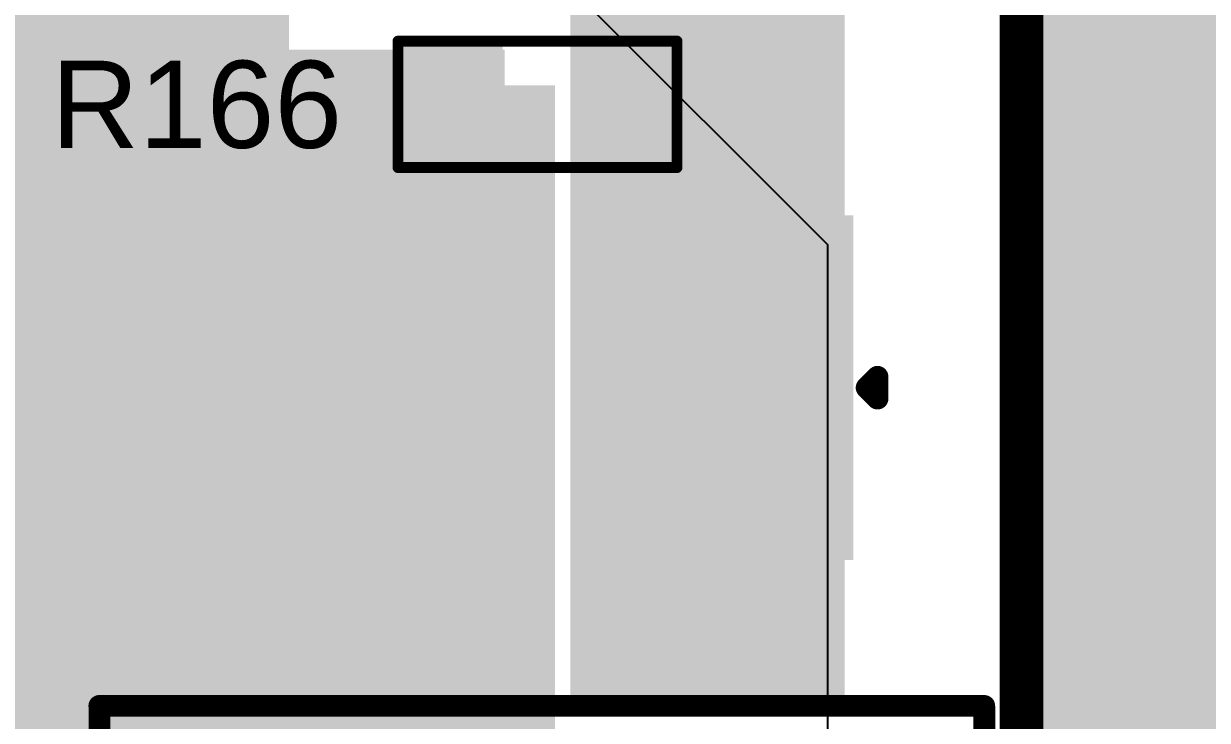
# Model space of a CAD drawing. Header units: inches. Extents: x 68 to 568, y 3 to 460.
# Drawn here: x 171.74 to 185.53, y 152.29 to 160.41 of the extents above; entities that cross this region are included whole.
import ezdxf

# ---------------------------------------------------------------- set-up
doc = ezdxf.new("R2010")
doc.units = ezdxf.units.IN
for name, color, linetype in [('Bottom Layer', 5, 'Continuous'), ('Top Layer', 1, 'Continuous'), ('Top Overlay', 2, 'Continuous'), ('Top Paste', 8, 'Continuous'), ('Top Solder', 216, 'Continuous')]:
    doc.layers.add(name, color=color, linetype=linetype)
doc.styles.add('Arial', font='', dxfattribs={"height": 0.2})
doc.styles.get('Arial').set_extended_font_data('Arial')

# ---------------------------------------------------------------- blocks, each defined once
blk = doc.blocks.new('TO_263_181')
at = {"layer": 'Top Layer'}
for points in [[(-3.58, -3.43), (-1.5, -3.43), (-1.5, -7.24), (-3.58, -7.24)], [(1.5, -3.43), (3.58, -3.43), (3.58, -7.24), (1.5, -7.24)]]:
    blk.add_hatch(color=1, dxfattribs=at).paths.add_polyline_path(points)
at = {"layer": 'Top Paste'}
for points in [[(-3.58, -3.43), (-1.5, -3.43), (-1.5, -7.24), (-3.58, -7.24)], [(1.5, -3.43), (3.58, -3.43), (3.58, -7.24), (1.5, -7.24)]]:
    blk.add_hatch(color=8, dxfattribs=at).paths.add_polyline_path(points)
at = {"layer": 'Top Solder'}
for points in [[(-3.682, -3.328), (-1.398, -3.328), (-1.398, -7.342), (-3.682, -7.342)], [(1.398, -3.328), (3.682, -3.328), (3.682, -7.342), (1.398, -7.342)]]:
    blk.add_hatch(color=216, dxfattribs=at).paths.add_polyline_path(points)
at = {"layer": 'Top Overlay'}
for points in [[(-5.207, 0.508, 0.254, 0.254, 0), (-5.207, -1.626, 0.254, 0.254, 0)], [(5.105, 0.508, 0.254, 0.254, 0), (5.105, -1.626, 0.254, 0.254, 0)], [(5.105, -1.626, 0.254, 0.254, 0), (-5.207, -1.626, 0.254, 0.254, 0)], [(-3.835, -5.334, 0.254, 0.254, 0), (-3.962, -5.207, 0.254, 0.254, 0)], [(-3.962, -5.207, 0.254, 0.254, 0), (-3.962, -5.461, 0.254, 0.254, 0)], [(-3.835, -5.334, 0.254, 0.254, 0), (-3.962, -5.461, 0.254, 0.254, 0)]]:
    blk.add_lwpolyline(points, format="xyseb", dxfattribs=at)
for points in [[(-5.27, -1.626, 0.127, 0.127, 1), (-5.144, -1.626, 0.127, 0.127, 1)], [(-5.27, -1.626, 0.127, 0.127, 1), (-5.144, -1.626, 0.127, 0.127, 1)], [(5.042, -1.626, 0.127, 0.127, 1), (5.169, -1.626, 0.127, 0.127, 1)], [(5.042, -1.626, 0.127, 0.127, 1), (5.169, -1.626, 0.127, 0.127, 1)], [(-4.026, -5.207, 0.127, 0.127, 1), (-3.899, -5.207, 0.127, 0.127, 1)], [(-4.026, -5.207, 0.127, 0.127, 1), (-3.899, -5.207, 0.127, 0.127, 1)], [(-3.899, -5.334, 0.127, 0.127, 1), (-3.772, -5.334, 0.127, 0.127, 1)], [(-3.899, -5.334, 0.127, 0.127, 1), (-3.772, -5.334, 0.127, 0.127, 1)], [(-4.026, -5.461, 0.127, 0.127, 1), (-3.899, -5.461, 0.127, 0.127, 1)], [(-4.026, -5.461, 0.127, 0.127, 1), (-3.899, -5.461, 0.127, 0.127, 1)]]:
    blk.add_lwpolyline(points, format="xyseb", close=True, dxfattribs=at)
blk = doc.blocks.new('RES_0805_208')
at = {"layer": 'Top Layer'}
for points in [[(-1.524, 0.635), (-0.508, 0.635), (-0.508, -0.635), (-1.524, -0.635)], [(0.508, 0.635), (1.524, 0.635), (1.524, -0.635), (0.508, -0.635)]]:
    blk.add_hatch(color=1, dxfattribs=at).paths.add_polyline_path(points)
at = {"layer": 'Top Paste'}
for points in [[(-1.524, 0.635), (-0.508, 0.635), (-0.508, -0.635), (-1.524, -0.635)], [(0.508, 0.635), (1.524, 0.635), (1.524, -0.635), (0.508, -0.635)]]:
    blk.add_hatch(color=8, dxfattribs=at).paths.add_polyline_path(points)
at = {"layer": 'Top Solder'}
for points in [[(-1.6256, 0.7366), (-0.4064, 0.7366), (-0.4064, -0.7366), (-1.6256, -0.7366)], [(0.4064, 0.7366), (1.6256, 0.7366), (1.6256, -0.7366), (0.4064, -0.7366)]]:
    blk.add_hatch(color=216, dxfattribs=at).paths.add_polyline_path(points)
at = {"layer": 'Top Overlay'}
for points in [[(1.6256, 0.7366, 0.127, 0.127, 0), (-1.6256, 0.7366, 0.127, 0.127, 0)], [(-1.6256, 0.7366, 0.127, 0.127, 0), (-1.6256, -0.7366, 0.127, 0.127, 0)], [(1.6256, 0.7366, 0.127, 0.127, 0), (1.6256, -0.7366, 0.127, 0.127, 0)], [(1.6256, -0.7366, 0.127, 0.127, 0), (-1.6256, -0.7366, 0.127, 0.127, 0)]]:
    blk.add_lwpolyline(points, format="xyseb", dxfattribs=at)
for points in [[(-1.65735, 0.7366, 0.0635, 0.0635, 1), (-1.59385, 0.7366, 0.0635, 0.0635, 1)], [(-1.65735, 0.7366, 0.0635, 0.0635, 1), (-1.59385, 0.7366, 0.0635, 0.0635, 1)], [(1.59385, 0.7366, 0.0635, 0.0635, 1), (1.65735, 0.7366, 0.0635, 0.0635, 1)], [(1.59385, 0.7366, 0.0635, 0.0635, 1), (1.65735, 0.7366, 0.0635, 0.0635, 1)], [(-1.65735, -0.7366, 0.0635, 0.0635, 1), (-1.59385, -0.7366, 0.0635, 0.0635, 1)], [(-1.65735, -0.7366, 0.0635, 0.0635, 1), (-1.59385, -0.7366, 0.0635, 0.0635, 1)], [(1.59385, -0.7366, 0.0635, 0.0635, 1), (1.65735, -0.7366, 0.0635, 0.0635, 1)], [(1.59385, -0.7366, 0.0635, 0.0635, 1), (1.65735, -0.7366, 0.0635, 0.0635, 1)]]:
    blk.add_lwpolyline(points, format="xyseb", close=True, dxfattribs=at)

msp = doc.modelspace()

# ---------------------------------------------------------------- hatches: boundary and pattern name
at = {"layer": 'Bottom Layer'}
msp.add_hatch(color=5, dxfattribs=at).paths.add_polyline_path([(170.663, 129.641), (177.927, 129.641), (177.927, 159.69), (170.663, 159.69)])
at = {"layer": 'Top Layer'}
h = msp.add_hatch(color=1, dxfattribs=at)
h.paths.add_polyline_path([(174.828, 163.576), (174.828, 160.103), (177.343, 160.103), (177.343, 152.552), (164.89, 152.552), (164.89, 152.745), (164.372, 152.745), (164.372, 152.552), (160.401, 152.552), (160.401, 141.146), (157.354, 138.1), (136.296, 138.1), (136.296, 163.576), (174.828, 163.576)])
h.paths.add_polyline_path([(150.537, 163.122), (150.193, 163.122), (149.855, 163.055), (149.537, 162.923), (149.251, 162.732), (149.008, 162.489), (148.817, 162.203), (148.685, 161.885), (148.618, 161.547), (148.618, 161.375), (148.618, 161.203), (148.685, 160.866), (148.817, 160.548), (149.008, 160.262), (149.251, 160.018), (149.537, 159.827), (149.855, 159.695), (150.193, 159.628), (150.537, 159.628), (150.875, 159.695), (151.192, 159.827), (151.479, 160.018), (151.722, 160.262), (151.913, 160.548), (152.045, 160.866), (152.112, 161.203), (152.112, 161.375), (152.112, 161.547), (152.045, 161.885), (151.913, 162.203), (151.722, 162.489), (151.479, 162.732), (151.192, 162.923), (150.875, 163.055)], flags=0)
h.paths.add_polyline_path([(150.537, 158.122), (150.193, 158.122), (149.855, 158.055), (149.537, 157.923), (149.251, 157.732), (149.008, 157.489), (148.817, 157.203), (148.685, 156.885), (148.618, 156.547), (148.618, 156.375), (148.618, 156.203), (148.685, 155.866), (148.817, 155.548), (149.008, 155.262), (149.251, 155.018), (149.537, 154.827), (149.855, 154.695), (150.193, 154.628), (150.537, 154.628), (150.875, 154.695), (151.192, 154.827), (151.479, 155.018), (151.722, 155.262), (151.913, 155.548), (152.045, 155.866), (152.112, 156.203), (152.112, 156.375), (152.112, 156.547), (152.045, 156.885), (151.913, 157.203), (151.722, 157.489), (151.479, 157.732), (151.192, 157.923), (150.875, 158.055)], flags=0)
h.paths.add_polyline_path([(152.045, 153.476), (142.977, 153.476), (142.778, 153.437), (142.67, 153.365), (142.57, 153.365), (142.57, 153.265), (142.498, 153.157), (142.459, 152.959), (142.459, 147.98), (142.459, 145.059), (142.498, 144.861), (142.57, 144.753), (142.57, 144.627), (142.708, 144.627), (142.778, 144.581), (142.977, 144.541), (148.692, 144.541), (148.89, 144.581), (148.96, 144.627), (152.451, 144.627), (152.451, 147.673), (152.523, 147.782), (152.563, 147.98), (152.563, 152.959), (152.523, 153.157), (152.451, 153.265), (152.451, 153.365), (152.351, 153.365), (152.243, 153.437)], flags=0)
for points in [[(159.04, 152.552), (174.828, 152.552), (174.828, 163.576), (159.04, 163.576)], [(219.202, 152.501), (192.659, 152.501), (192.659, 135.712), (167.259, 135.712), (167.259, 140.335), (170.586, 140.335), (170.586, 151.13), (183.439, 151.13), (183.439, 163.576), (183.439, 163.576), (219.202, 163.576)], [(178.105, 152.552), (181.304, 152.552), (181.304, 163.576), (178.105, 163.576)], [(177.343, 160.103), (159.04, 160.103), (159.04, 152.552), (177.343, 152.552)]]:
    msp.add_hatch(color=1, dxfattribs=at).paths.add_polyline_path(points)

# ---------------------------------------------------------------- linework, layer by layer
at = {"layer": 'Bottom Layer'}
for p, q in [((173.056, 165.881), (181.102, 157.835)), ((181.102, 157.835), (181.102, 129.659))]:
    msp.add_line(p, q, dxfattribs=at)
msp.add_lwpolyline([(183.365, 119.026, 0.508, 0.508, 0), (183.365, 163.218, 0.508, 0.508, 0)], format="xyseb", dxfattribs=at)

# ---------------------------------------------------------------- block references
at = {"rotation": 180}
for name, p in [('RES_0805_208', (177.724, 159.468)), ('TO_263_181', (177.724, 150.832))]:
    msp.add_blockref(name, p, dxfattribs=at)

# ---------------------------------------------------------------- texts
at = {"layer": 'Top Overlay', "style": 'Arial'}
msp.add_text('R166', height=1.016, dxfattribs=at).set_placement((172.055, 158.96))

doc.saveas('drawing.dxf')
